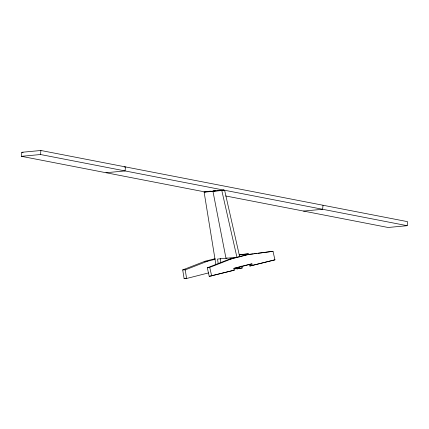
<?xml version="1.0" encoding="UTF-8"?>
<svg xmlns="http://www.w3.org/2000/svg" width="429" height="429" viewBox="0 0 429 429"><rect width="100%" height="100%" fill="white"/><g stroke="black" fill="none" stroke-linecap="round" stroke-linejoin="round"><path stroke-width="0.64" d="M223.863 190.106L204.772 191.897L21.45 156.317L21.809 152.284L40.9 150.493L407.55 221.654L407.191 225.692L388.1 227.483L225.708 195.962M21.45 156.317L40.54 154.526L40.9 150.493M322.999 205.244L322.64 209.277L303.55 211.068M251.952 263.878L233.875 268.474L234.261 270.179L209.234 276.362L207.298 267.814L229.247 259.223L247.324 254.633L273 251.303L274.935 259.845L249.903 266.023L249.517 264.318L251.952 263.878L252.338 265.589M207.298 267.814L209.727 267.38L231.676 258.789L249.753 254.193M208.558 272.903L186.604 278.48L184.095 278.507L182.7 269.911L204.831 261.304L215.16 258.682M182.7 269.911L185.21 269.884L207.341 261.277L215.09 259.309M215.921 264.843L204.124 192.176L206.295 191.624M215.674 190.658L212.961 191.35L225.976 258.285L227.059 258.011M204.124 192.176L221.804 190.519L223.97 189.967M184.095 278.507L185.387 278.18M234.025 268.254L248.874 264.478M236.749 267.632L237.039 268.897L239.205 268.345M238.288 268.693L239.913 268.281M209.234 276.362L234.261 270.179M237.039 268.897L242.224 267.975L241.779 266.023M249.903 266.023L274.935 259.845M273 251.303L257.947 253.308M229.247 259.223L231.676 258.789M239.382 254.66L248.482 253.807L239.259 254.96M247.324 254.633L253.298 253.888M254.628 253.721L256.622 253.475M124.137 167.026L125.45 166.902L125.091 170.935L106.001 172.726M208.097 191.372L210.623 191.136M213.149 190.894L214.414 190.776M217.567 190.481L220.093 190.245M234.454 257.491L217.498 259.078L218.222 263.54M240.454 268.141L242.224 267.975M233.81 268.983L237.081 268.677M204.831 261.304L207.341 261.277M40.54 154.526L407.191 225.692M21.809 152.284L23.123 152.536M224.662 190.481L239.714 256.907M221.804 190.519L237.001 257.593M239.216 267.364L239.511 268.667M209.727 267.38L211.663 275.922M220.211 258.392L220.935 262.854M185.21 269.884L186.604 278.48"/></g></svg>
